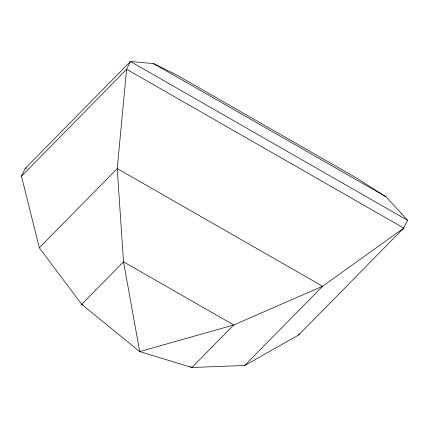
<?xml version="1.0" encoding="UTF-8"?>
<svg xmlns="http://www.w3.org/2000/svg" width="429" height="429" viewBox="0 0 429 429"><rect width="100%" height="100%" fill="white"/><g stroke="black" fill="none" stroke-linecap="round" stroke-linejoin="round"><path stroke-width="0.64" d="M21.45 176.201L25.241 168.425L130.4 61.486L153.593 63.615L176.759 75.032L356.569 178.067L386.207 196.916L407.55 220.308L403.759 228.083L298.6 335.022L244.675 365.503L191.924 367.514L139.72 351.582L81.698 304.349L39.312 247.812L21.45 176.201L126.603 69.262L130.4 61.486L407.55 220.308M298.6 335.022L299.185 333.826M39.312 247.812L117.23 168.57L126.603 69.262L403.759 228.083L322.597 286.256L244.675 365.503M25.241 168.425L26.496 167.953M153.593 63.615L386.207 196.916M82.861 305.014L81.698 304.349L123.52 261.819L117.23 168.57L322.597 286.256L233.741 324.984L139.72 351.582L123.52 261.819L233.741 324.984L191.924 367.514L190.181 366.516"/></g></svg>
